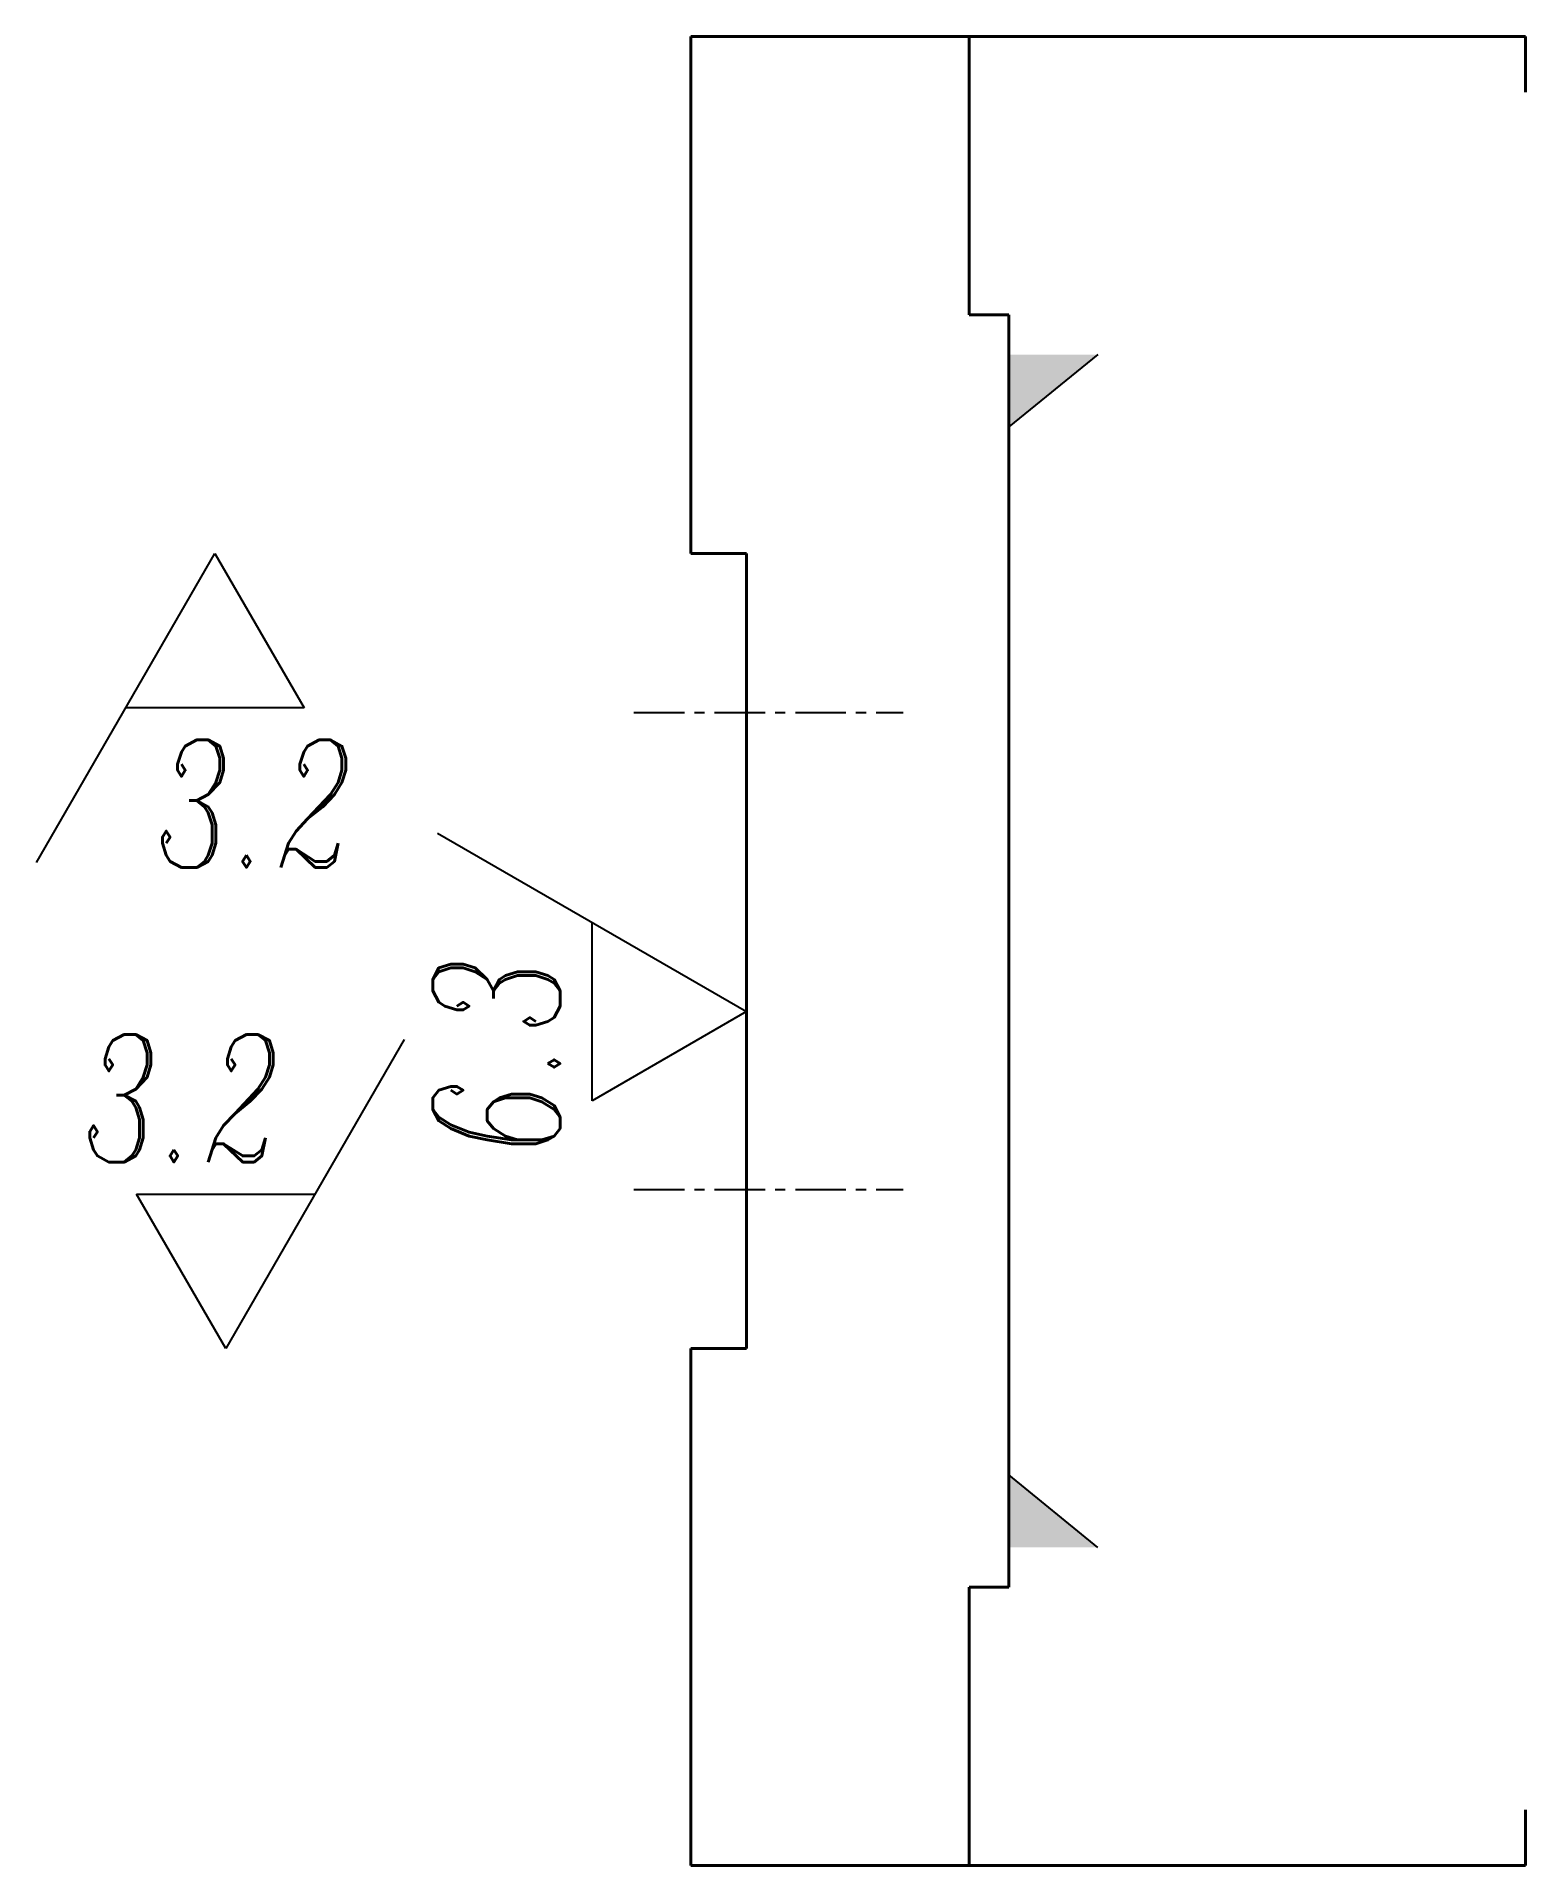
# Model space of a CAD drawing. Header units: millimetres. Extents: x 41246 to 234964, y -165638 to 36614.
# Drawn here: x 234776.3 to 234963.6, y -165637.7 to -165407.7 of the extents above.
import ezdxf

# ---------------------------------------------------------------- set-up
doc = ezdxf.new("R2010")
doc.units = ezdxf.units.MM
doc.linetypes.add('CENTER', pattern=[50.8, 31.75, -6.35, 6.35, -6.35])
doc.layers.add('中心线', color=1, linetype='CENTER')
doc.layers.add('标注层', color=3, linetype='Continuous')
doc.layers.add('粗实线', color=7, linetype='Continuous', lineweight=40)
doc.styles.add('标注', font='italic.shx', dxfattribs={"width": 0.7, "bigfont": 'AllInOneBig.shx'})

# ---------------------------------------------------------------- blocks, each defined once
blk = doc.blocks.new('ra')
at = {"layer": '标注层'}
for p, q in [((3.5, 6.062), (0, 0)), ((-1.75, 3.031), (1.75, 3.031)), ((0, 0), (-1.75, 3.031))]:
    blk.add_line(p, q, dxfattribs=at)
at = {"layer": '标注层', "style": '标注', "width": 0.7}
blk.add_attdef('RA', (-3.197, 3.545), '', height=2.5, dxfattribs=at)

msp = doc.modelspace()

# ---------------------------------------------------------------- hatches: boundary and pattern name
at = {"layer": '标注层'}
h = msp.add_hatch(color=256, dxfattribs=at)
h.dxf.hatch_style = 1
h.paths.add_polyline_path([(234909.83, -165447.67), (234898.62, -165447.67), (234898.62, -165456.77)])
h = msp.add_hatch(color=256, dxfattribs=at)
h.dxf.hatch_style = 1
h.paths.add_polyline_path([(234909.83, -165597.67), (234898.62, -165597.67), (234898.62, -165588.57)])

# ---------------------------------------------------------------- linework, layer by layer
at = {"layer": '中心线', "ltscale": 0.2}
for p, q in [((234851.45, -165492.67), (234885.32, -165492.67)), ((234851.45, -165552.67), (234885.32, -165552.67))]:
    msp.add_line(p, q, dxfattribs=at)
at = {"layer": '标注层'}
for p, q in [((234909.83, -165447.67), (234898.62, -165456.77)), ((234909.83, -165597.67), (234898.62, -165588.57))]:
    msp.add_line(p, q, dxfattribs=at)
at = {"layer": '粗实线'}
for p, q in [((234858.62, -165407.67), (234858.62, -165472.67)), ((234963.62, -165407.67), (234858.62, -165407.67)), ((234893.62, -165407.67), (234893.62, -165442.67)), ((234963.62, -165407.67), (234963.62, -165414.67)), ((234898.62, -165442.67), (234893.62, -165442.67)), ((234898.62, -165442.67), (234898.62, -165602.67)), ((234858.62, -165472.67), (234865.62, -165472.67)), ((234865.62, -165472.67), (234865.62, -165572.67)), ((234858.62, -165572.67), (234858.62, -165637.67)), ((234858.62, -165572.67), (234865.62, -165572.67)), ((234893.62, -165637.67), (234893.62, -165602.67)), ((234898.62, -165602.67), (234893.62, -165602.67)), ((234963.62, -165637.67), (234963.62, -165630.67)), ((234858.62, -165637.67), (234963.62, -165637.67))]:
    msp.add_line(p, q, dxfattribs=at)

# ---------------------------------------------------------------- block references
at = {"layer": '标注层'}
ref = msp.add_blockref('ra', (234798.73, -165472.67), dxfattribs=dict(at, xscale=6.41134061532095, yscale=6.41134061532095, zscale=6.41134061532095, rotation=180))
ref.add_attrib('RA', '3.2', (234791.16, -165512.16), dxfattribs={"height": 16.028, "style": '标注', "width": 0.7})
ref = msp.add_blockref('ra', (234865.62, -165530.28), dxfattribs=dict(at, xscale=6.41134061532095, yscale=6.41134061532095, zscale=6.41134061532095, rotation=90))
ref.add_attrib('RA', '6.3', (234842.16, -165548.36), dxfattribs={"height": 16.028, "rotation": 90, "style": '标注', "width": 0.7})
ref = msp.add_blockref('ra', (234800.1, -165572.67), dxfattribs=dict(at, xscale=6.41134061532095, yscale=6.41134061532095, zscale=6.41134061532095))
ref.add_attrib('RA', '3.2', (234782.03, -165549.21), dxfattribs={"height": 16.028, "style": '标注', "width": 0.7})

doc.saveas('drawing.dxf')
